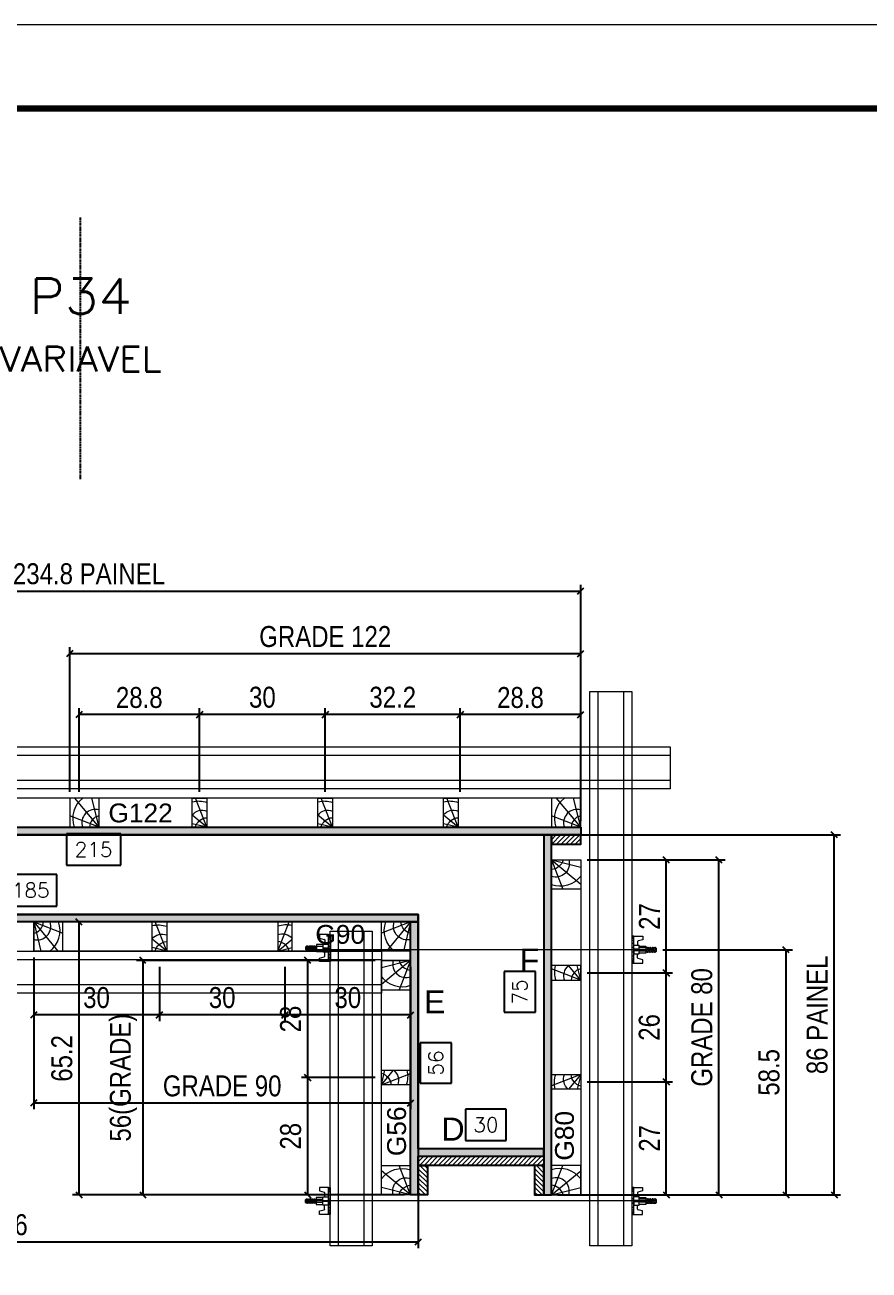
# Model space of a CAD drawing. Extents: x 28748 to 35002, y 14885 to 43501.
# Drawn here: x 31053 to 31456, y 26826 to 27421 of the extents above; entities that cross this region are included whole.
import ezdxf
from ezdxf.enums import TextEntityAlignment as Align

# ---------------------------------------------------------------- set-up
doc = ezdxf.new("R2010")
doc.units = 0
doc.linetypes.add('DASHED', pattern=[0.75, 0.5, -0.25])
doc.linetypes.add('HIDDEN', pattern=[0.375, 0.25, -0.125])
for name, color, linetype, lineweight in [('CONCRETO', 251, 'Continuous', 25), ('Folhas', 255, 'Continuous', 9), ('Hachura', 251, 'Continuous', 9), ('Madeira', 126, 'Continuous', 18), ('Perfil Metálico', 224, 'Continuous', 18), ('SARRAFO DE PRESSAO', 251, 'DASHED', 9), ('Texto Seção', 7, 'Continuous', 15)]:
    doc.layers.add(name, color=color, linetype=linetype, lineweight=lineweight)
for name, color, linetype in [('COTA', 241, 'Continuous'), ('MEIO_PONT', 93, 'Continuous'), ('Painéis', 200, 'Continuous'), ('SARRAFO', 251, 'Continuous'), ('Texto de Titulo', 7, 'Continuous'), ('Texto Qtd Sarr', 242, 'Continuous'), ('TEXTO_GERAL', 7, 'Continuous')]:
    doc.layers.add(name, color=color, linetype=linetype)
doc.styles.add('ARIAL', font='arial.ttf')
doc.styles.add('COTA TECNICA 2X', font='techl___.ttf', dxfattribs={"height": 10})
doc.styles.add('ROMANS', font='romans.shx')
doc.styles.add('SANSSERIF', font='sas_____.pfb')
doc.dimstyles.new('Cota Seção interna', dxfattribs={"dimtxt": 7, "dimasz": 6, "dimexe": 0.18, "dimexo": 2, "dimgap": -4, "dimtad": 3, "dimdec": 1, "dimlfac": 0.5, "dimzin": 12, "dimdsep": 46, "dimtxsty": 'ROMANS', "dimblk": 'ARCHTICK', "dimcen": 0.09, "dimse1": 1, "dimse2": 1, "dimsd1": 1, "dimsd2": 1, "dimclrd": 180, "dimclre": 5, "dimclrt": 1, "dimadec": 0, "dimazin": 3, "dimtfac": 1, "dimtdec": 1, "dimtofl": 0, "dimtmove": 0, "dimatfit": 3, "dimldrblk": 'ARCHTICK', "dimfxl": 1, "dimtolj": 1, "dimtzin": 0, "dimarcsym": 0})
doc.dimstyles.new('SECAO PILAR', dxfattribs={"dimtxt": 10, "dimasz": 3, "dimexe": 3, "dimexo": 3, "dimgap": 3, "dimtad": 1, "dimdec": 1, "dimlfac": 0.5, "dimzin": 12, "dimdsep": 46, "dimtxsty": 'COTA TECNICA 2X', "dimblk1": 'OBLIQUE', "dimblk2": 'OBLIQUE', "dimsah": 1, "dimcen": 0.9, "dimclrd": 256, "dimclre": 256, "dimclrt": 256, "dimadec": 1, "dimazin": 3, "dimtfac": 1, "dimtdec": 1, "dimtmove": 0, "dimatfit": 3, "dimfxl": 1, "dimtolj": 1, "dimtzin": 12, "dimarcsym": 0})

# ---------------------------------------------------------------- blocks, each defined once
blk = doc.blocks.new('9999999999')
at = {"layer": 'Folhas'}
blk.add_lwpolyline([(98138.98, 34190.21), (99623.98, 34190.21), (99623.98, 35240.21), (98138.98, 35240.21)], close=True, dxfattribs=at)
at = {"layer": 'Folhas', "color": 30, "const_width": 3}
blk.add_lwpolyline([(98213.98, 34230.21), (99583.98, 34230.21), (99583.98, 35200.21), (98213.98, 35200.21)], close=True, dxfattribs=at)
blk = doc.blocks.new('*D955')
at = {"layer": 'COTA', "color": 180, "lineweight": -2, "transparency": 16777216}
for p, q in [((31283.05, 26902.7), (31263.71, 26902.7)), ((31263.71, 26902.7), (31263.71, 26887.7)), ((31283.05, 26887.7), (31283.05, 26902.7)), ((31263.71, 26887.7), (31283.05, 26887.7))]:
    blk.add_line(p, q, dxfattribs=at)
at = {"layer": 'Defpoints', "color": 0, "transparency": 16777216}
for p in [(31241.05, 26883.7), (31301.05, 26883.7), (31301.05, 26883.7)]:
    blk.add_point(p, dxfattribs=at)
at = {"layer": 'COTA', "color": 1, "transparency": 16777216, "insert": (31273.38, 26895.2), "char_height": 7, "attachment_point": 5, "style": 'ROMANS'}
blk.add_mtext('\\A1;30', dxfattribs=at)
blk = doc.blocks.new('_ArchTick')
at = {"color": 0, "linetype": 'ByBlock', "const_width": 0.15}
blk.add_lwpolyline([(-0.5, -0.5), (0.5, 0.5)], dxfattribs=at)
blk = doc.blocks.new('*D1799')
at = {"layer": 'COTA', "color": 180, "lineweight": -2, "transparency": 16777216}
for p, q in [((31099.05, 27034.2), (31073.05, 27034.2)), ((31073.05, 27034.2), (31073.05, 27019.2)), ((31099.05, 27019.2), (31099.05, 27034.2)), ((31073.05, 27019.2), (31099.05, 27019.2))]:
    blk.add_line(p, q, dxfattribs=at)
at = {"layer": 'Defpoints', "color": 0, "transparency": 16777216}
for p in [(30871.05, 27033.7), (31301.05, 27033.7), (30871.05, 27015.2)]:
    blk.add_point(p, dxfattribs=at)
at = {"layer": 'COTA', "color": 1, "transparency": 16777216, "insert": (31086.05, 27026.7), "char_height": 7, "attachment_point": 5, "style": 'ROMANS'}
blk.add_mtext('\\A1;215', dxfattribs=at)
blk = doc.blocks.new('C')
at = {"layer": 'Hachura', "color": 0}
for p, q in [((0, 3.22), (0, -3.22)), ((0.45, 3.22), (0, 3.22)), ((0.46, 3.16), (0, 3.16)), ((0.46, 3.05), (0, 3.05)), ((0.45, -3.23), (0.45, 3.22)), ((0.45, 3.22), (2.58, 3.22)), ((2.58, 3.22), (2.58, 2.39)), ((0.46, 2.88), (0, 2.88)), ((0, 2.75), (0, -1.16)), ((0.46, 2.65), (0, 2.65)), ((0.46, 2.23), (0, 2.23)), ((0.46, 1.51), (0, 1.51)), ((0.39, 0.49), (0.17, 0.49)), ((1.74, 0.97), (0.45, 0.97)), ((1.45, 0.1), (0.45, 0.1)), ((1.35, 1.94), (1.35, 0.96)), ((2.58, 2.39), (1.47, 2.09)), ((1.74, -0.97), (1.74, 0.97)), ((1.74, 0.97), (1.74, 0.84)), ((1.74, 0.97), (1.74, 0.84)), ((1.74, 0.84), (3.35, 0.84)), ((3.35, 0.45), (1.74, 0.45)), ((3.32, 0.84), (3.32, -0.84)), ((3.35, 0.84), (3.35, -0.84)), ((3.68, 0.45), (3.35, 0.45)), ((3.84, -0.52), (3.35, 0.45)), ((3.35, 0.06), (3.67, -0.57)), ((3.68, 0.45), (4.16, -0.52)), ((3.72, 0.5), (4.25, -0.57)), ((4.37, -0.55), (3.83, 0.53)), ((4.15, 0.45), (3.93, 0.45)), ((4.42, -0.52), (3.93, 0.45)), ((4.15, 0.45), (4.26, 0.45)), ((4.26, 0.45), (4.74, -0.52)), ((4.3, 0.5), (4.83, -0.57)), ((4.95, -0.55), (4.41, 0.53)), ((4.51, 0.45), (4.84, 0.45)), ((5, -0.52), (4.51, 0.45)), ((4.84, 0.45), (5.32, -0.52)), ((4.88, 0.5), (5.41, -0.57)), ((5.53, -0.55), (4.99, 0.53)), ((5.58, -0.52), (5.09, 0.45)), ((5.42, 0.45), (5.09, 0.45)), ((5.58, -0.52), (5.09, 0.45)), ((5.42, 0.45), (5.74, -0.19)), ((5.46, 0.5), (5.74, -0.07)), ((5.74, 0.19), (5.57, 0.53)), ((5.74, 0.32), (5.68, 0.45)), ((5.68, 0.45), (5.74, 0.45)), ((5.74, 0.45), (5.9, 0.29)), ((5.74, 0.45), (5.74, -0.52)), ((5.9, -0.36), (5.9, 0.29)), ((0.45, 0), (0, 0)), ((0.46, -1.52), (0, -1.52)), ((0.46, -2.23), (0, -2.23)), ((0.46, -2.65), (0, -2.65)), ((0.46, -2.88), (0, -2.88)), ((0.08, -0.48), (0.29, -0.48)), ((0.29, -0.48), (0.4, -0.48)), ((0.45, 0), (0.45, -0.97)), ((0.45, -0.16), (1.45, -0.16)), ((0.45, -0.65), (0.45, -0.32)), ((0.45, -3.23), (0.45, -0.65)), ((0.45, -0.97), (1.74, -0.97)), ((1.35, -1.94), (1.35, -0.97)), ((2.58, -2.39), (1.47, -2.1)), ((3.35, -0.32), (1.74, -0.32)), ((3.35, -0.84), (1.74, -0.84)), ((2.58, -3.23), (2.58, -2.39)), ((3.35, -0.07), (3.58, -0.52)), ((3.35, -0.52), (3.58, -0.52)), ((3.84, -0.52), (4.16, -0.52)), ((4.42, -0.52), (4.74, -0.52)), ((4.63, -0.52), (4.74, -0.52)), ((5, -0.52), (5.32, -0.52)), ((5.58, -0.52), (5.74, -0.52)), ((5.74, -0.52), (5.9, -0.36)), ((5.74, -0.52), (5.74, -0.52)), ((0.46, -3.05), (0, -3.05)), ((0.46, -3.16), (0, -3.16)), ((0, -3.22), (2.57, -3.22))]:
    blk.add_line(p, q, dxfattribs=at)
for centre, radius, start, end in [((1.52, 1.94), 0.161, 104.7436, 180), ((1.44, -0.03), 0.129, 272.695, 87.305), ((3.81, 0.39), 0.143, 25.5688, 154.4312), ((4.39, 0.39), 0.143, 25.5688, 154.4312), ((4.97, 0.39), 0.143, 25.5688, 154.4312), ((5.55, 0.39), 0.143, 25.5688, 154.4312), ((0.17, -0.37), 0.174, 221.744, 317.8592), ((1.52, -1.94), 0.161, 180, 255.2564), ((3.71, -0.4), 0.174, 222.1408, 318.256), ((4.29, -0.4), 0.174, 222.1408, 318.256), ((4.87, -0.4), 0.174, 222.1408, 318.256), ((5.45, -0.4), 0.174, 222.1408, 318.256), ((5.61, -0.4), 0.174, 317.8592, 318.256)]:
    blk.add_arc(centre, radius, start, end, dxfattribs=at)
blk = doc.blocks.new('titulo1')
at = {"layer": 'Defpoints', "color": 252, "linetype": 'HIDDEN', "ltscale": 2}
blk.add_line((0, 0), (0, 125), dxfattribs=at)
at = {"layer": 'Defpoints', "style": 'ROMANS', "oblique": 15}
blk.add_attdef('FOLHA', text='', height=10, dxfattribs=at).set_placement((0, 15.58), align=Align.MIDDLE_CENTER)
at = {"layer": 'Texto Qtd Sarr', "color": 3, "style": 'ROMANS', "oblique": 15}
for tag, height, p in [('TITULO', 17, (0, 71.45)), ('SEÇÃO', 12, (0, 41.55))]:
    blk.add_attdef(tag, text='', height=height, dxfattribs=at).set_placement(p, align=Align.MIDDLE_CENTER)
blk = doc.blocks.new('_Oblique')
at = {"color": 0, "linetype": 'ByBlock', "lineweight": -2}
blk.add_line((-0.5, -0.5), (0.5, 0.5), dxfattribs=at)
blk = doc.blocks.new('*D956')
at = {"layer": 'COTA', "lineweight": -2, "transparency": 16777216}
for p, q in [((31307.6, 27033.7), (31442.68, 27033.7)), ((31439.68, 26861.7), (31439.68, 27033.7)), ((31307.65, 26861.7), (31442.68, 26861.7))]:
    blk.add_line(p, q, dxfattribs=at)
at = {"layer": 'Defpoints', "color": 0, "transparency": 16777216}
for p in [(31304.6, 27033.7), (31439.68, 27033.7), (31304.65, 26861.7)]:
    blk.add_point(p, dxfattribs=at)
at = {"layer": 'COTA', "lineweight": -2, "transparency": 16777216, "xscale": 3, "yscale": 3, "zscale": 3}
for p, rotation in [((31439.68, 27033.7), 90), ((31439.68, 26861.7), 270)]:
    blk.add_blockref('_Oblique', p, dxfattribs=dict(at, rotation=rotation))
at = {"layer": 'COTA', "transparency": 16777216, "insert": (31431.56, 26947.7), "char_height": 10, "attachment_point": 5, "rotation": 90, "style": 'COTA TECNICA 2X'}
blk.add_mtext('\\A1;86 PAINEL', dxfattribs=at)
blk = doc.blocks.new('*D1800')
at = {"layer": 'COTA', "linetype": 'ByBlock', "lineweight": -2, "transparency": 16777216}
for p, q in [((30849.05, 27036.7), (30849.05, 27153.15)), ((30849.05, 27150.15), (31318.65, 27150.15)), ((31318.65, 27040.3), (31318.65, 27153.15))]:
    blk.add_line(p, q, dxfattribs=at)
at = {"layer": 'Defpoints', "color": 0, "linetype": 'ByBlock', "transparency": 16777216}
for p in [(31318.65, 27150.15), (31318.65, 27037.3), (30849.05, 27033.7)]:
    blk.add_point(p, dxfattribs=at)
at = {"layer": 'COTA', "linetype": 'ByBlock', "lineweight": -2, "transparency": 16777216, "xscale": 3, "yscale": 3, "zscale": 3, "rotation": 180}
blk.add_blockref('_Oblique', (30849.05, 27150.15), dxfattribs=at)
at = {"layer": 'COTA', "linetype": 'ByBlock', "lineweight": -2, "transparency": 16777216, "xscale": 3, "yscale": 3, "zscale": 3}
blk.add_blockref('_Oblique', (31318.65, 27150.15), dxfattribs=at)
at = {"layer": 'COTA', "linetype": 'ByBlock', "transparency": 16777216, "insert": (31083.85, 27158.39), "char_height": 10, "attachment_point": 5, "style": 'COTA TECNICA 2X'}
blk.add_mtext('\\A1;234.8 PAINEL', dxfattribs=at)
blk = doc.blocks.new('PONTALETE')
at = {"layer": 'Madeira'}
for q in [(2.71, 7), (7, 5.76), (7, 1.74)]:
    blk.add_line((0, 0), q, dxfattribs=at)
blk.add_lwpolyline([(0, 0), (7, 0), (7, 7), (0, 7)], close=True, dxfattribs=at)
for centre, radius, start, end in [((2.04, 0.06), 6.23, 37.2818, 109.0913), ((1.09, 0.9), 3.19, 343.603, 109.9847), ((-0.21, -0.78), 3.09, 14.6322, 86.0383)]:
    blk.add_arc(centre, radius, start, end, dxfattribs=at)
blk = doc.blocks.new('MEIO PONTALETE')
at = {"layer": 'Madeira'}
for q in [(2.71, 7), (3.5, 2.88), (3.5, 0.87)]:
    blk.add_line((0, 0), q, dxfattribs=at)
blk.add_lwpolyline([(0, 0), (3.5, 0), (3.5, 7), (0, 7)], close=True, dxfattribs=at)
for centre, radius, start, end in [((2.04, 0.06), 6.23, 76.4499, 109.0913), ((1.09, 0.9), 3.19, 40.9063, 109.9847), ((-0.21, -0.78), 3.09, 14.6322, 86.0383)]:
    blk.add_arc(centre, radius, start, end, dxfattribs=at)
blk = doc.blocks.new('*D1801')
at = {"layer": 'COTA', "lineweight": -2, "transparency": 16777216}
for p, q in [((31261.11, 27054.22), (31261.11, 27094.18)), ((31318.65, 27054.3), (31318.65, 27094.18)), ((31318.65, 27091.18), (31261.11, 27091.18))]:
    blk.add_line(p, q, dxfattribs=at)
at = {"layer": 'Defpoints', "color": 0, "transparency": 16777216}
for p in [(31261.11, 27091.18), (31261.11, 27051.22), (31318.65, 27051.3)]:
    blk.add_point(p, dxfattribs=at)
at = {"layer": 'COTA', "lineweight": -2, "transparency": 16777216, "xscale": 3, "yscale": 3, "zscale": 3, "rotation": 180}
blk.add_blockref('_Oblique', (31261.11, 27091.18), dxfattribs=at)
at = {"layer": 'COTA', "lineweight": -2, "transparency": 16777216, "xscale": 3, "yscale": 3, "zscale": 3}
blk.add_blockref('_Oblique', (31318.65, 27091.18), dxfattribs=at)
at = {"layer": 'COTA', "transparency": 16777216, "insert": (31289.88, 27099.27), "char_height": 10, "attachment_point": 5, "style": 'COTA TECNICA 2X'}
blk.add_mtext('\\A1;28.8', dxfattribs=at)
blk = doc.blocks.new('*D1802')
at = {"layer": 'COTA', "lineweight": -2, "transparency": 16777216}
for p, q in [((31196.65, 27054.3), (31196.65, 27094.18)), ((31261.11, 27054.22), (31261.11, 27094.18)), ((31261.11, 27091.18), (31196.65, 27091.18))]:
    blk.add_line(p, q, dxfattribs=at)
at = {"layer": 'Defpoints', "color": 0, "transparency": 16777216}
for p in [(31196.65, 27091.18), (31196.65, 27051.3), (31261.11, 27051.22)]:
    blk.add_point(p, dxfattribs=at)
at = {"layer": 'COTA', "lineweight": -2, "transparency": 16777216, "xscale": 3, "yscale": 3, "zscale": 3, "rotation": 180}
blk.add_blockref('_Oblique', (31196.65, 27091.18), dxfattribs=at)
at = {"layer": 'COTA', "lineweight": -2, "transparency": 16777216, "xscale": 3, "yscale": 3, "zscale": 3}
blk.add_blockref('_Oblique', (31261.11, 27091.18), dxfattribs=at)
at = {"layer": 'COTA', "transparency": 16777216, "insert": (31228.88, 27099.4), "char_height": 10, "attachment_point": 5, "style": 'COTA TECNICA 2X'}
blk.add_mtext('\\A1;32.2', dxfattribs=at)
blk = doc.blocks.new('*D1803')
at = {"layer": 'COTA', "lineweight": -2, "transparency": 16777216}
for p, q in [((31136.65, 27054.3), (31136.65, 27094.18)), ((31196.65, 27054.3), (31196.65, 27094.18)), ((31196.65, 27091.18), (31136.65, 27091.18))]:
    blk.add_line(p, q, dxfattribs=at)
at = {"layer": 'Defpoints', "color": 0, "transparency": 16777216}
for p in [(31136.65, 27091.18), (31136.65, 27051.3), (31196.65, 27051.3)]:
    blk.add_point(p, dxfattribs=at)
at = {"layer": 'COTA', "lineweight": -2, "transparency": 16777216, "xscale": 3, "yscale": 3, "zscale": 3, "rotation": 180}
blk.add_blockref('_Oblique', (31136.65, 27091.18), dxfattribs=at)
at = {"layer": 'COTA', "lineweight": -2, "transparency": 16777216, "xscale": 3, "yscale": 3, "zscale": 3}
blk.add_blockref('_Oblique', (31196.65, 27091.18), dxfattribs=at)
at = {"layer": 'COTA', "transparency": 16777216, "insert": (31166.65, 27099.4), "char_height": 10, "attachment_point": 5, "style": 'COTA TECNICA 2X'}
blk.add_mtext('\\A1;30', dxfattribs=at)
blk = doc.blocks.new('*D1886')
at = {"layer": 'COTA', "lineweight": -2, "transparency": 16777216}
for p, q in [((31079.11, 27054.22), (31079.11, 27094.18)), ((31136.65, 27054.3), (31136.65, 27094.18)), ((31136.65, 27091.18), (31079.11, 27091.18))]:
    blk.add_line(p, q, dxfattribs=at)
at = {"layer": 'Defpoints', "color": 0, "transparency": 16777216}
for p in [(31079.11, 27091.18), (31079.11, 27051.22), (31136.65, 27051.3)]:
    blk.add_point(p, dxfattribs=at)
at = {"layer": 'COTA', "lineweight": -2, "transparency": 16777216, "xscale": 3, "yscale": 3, "zscale": 3, "rotation": 180}
blk.add_blockref('_Oblique', (31079.11, 27091.18), dxfattribs=at)
at = {"layer": 'COTA', "lineweight": -2, "transparency": 16777216, "xscale": 3, "yscale": 3, "zscale": 3}
blk.add_blockref('_Oblique', (31136.65, 27091.18), dxfattribs=at)
at = {"layer": 'COTA', "transparency": 16777216, "insert": (31107.88, 27099.27), "char_height": 10, "attachment_point": 5, "style": 'COTA TECNICA 2X'}
blk.add_mtext('\\A1;28.8', dxfattribs=at)
blk = doc.blocks.new('*D1887')
at = {"layer": 'COTA', "lineweight": -2, "transparency": 16777216}
for p, q in [((31074.65, 27054.3), (31074.65, 27123.3)), ((31074.65, 27120.3), (31318.65, 27120.3)), ((31318.65, 27054.3), (31318.65, 27123.3))]:
    blk.add_line(p, q, dxfattribs=at)
at = {"layer": 'Defpoints', "color": 0, "transparency": 16777216}
for p in [(31318.65, 27120.3), (31074.65, 27051.3), (31318.65, 27051.3)]:
    blk.add_point(p, dxfattribs=at)
at = {"layer": 'COTA', "lineweight": -2, "transparency": 16777216, "xscale": 3, "yscale": 3, "zscale": 3, "rotation": 180}
blk.add_blockref('_Oblique', (31074.65, 27120.3), dxfattribs=at)
at = {"layer": 'COTA', "lineweight": -2, "transparency": 16777216, "xscale": 3, "yscale": 3, "zscale": 3}
blk.add_blockref('_Oblique', (31318.65, 27120.3), dxfattribs=at)
at = {"layer": 'COTA', "transparency": 16777216, "insert": (31196.65, 27128.4), "char_height": 10, "attachment_point": 5, "style": 'COTA TECNICA 2X'}
blk.add_mtext('\\A1;GRADE 122', dxfattribs=at)
blk = doc.blocks.new('*D1891')
at = {"layer": 'COTA', "color": 180, "lineweight": -2, "transparency": 16777216}
for p, q in [((31068.55, 27014.7), (31043.55, 27014.7)), ((31043.55, 27014.7), (31043.55, 26999.7)), ((31068.55, 26999.7), (31068.55, 27014.7)), ((31043.55, 26999.7), (31068.55, 26999.7))]:
    blk.add_line(p, q, dxfattribs=at)
at = {"layer": 'Defpoints', "color": 0, "transparency": 16777216}
for p in [(30871.05, 26995.7), (31241.05, 26995.7), (31241.05, 26995.7)]:
    blk.add_point(p, dxfattribs=at)
at = {"layer": 'COTA', "color": 1, "transparency": 16777216, "insert": (31056.05, 27007.2), "char_height": 7, "attachment_point": 5, "style": 'ROMANS'}
blk.add_mtext('\\A1;185', dxfattribs=at)
blk = doc.blocks.new('*D1077')
at = {"layer": 'COTA', "lineweight": -2, "transparency": 16777216}
for p, q in [((31321.65, 27021.7), (31387.64, 27021.7)), ((31384.64, 26861.7), (31384.64, 27021.7)), ((31321.65, 26861.7), (31387.64, 26861.7))]:
    blk.add_line(p, q, dxfattribs=at)
at = {"layer": 'Defpoints', "color": 0, "transparency": 16777216}
for p in [(31318.65, 27021.7), (31384.64, 27021.7), (31318.65, 26861.7)]:
    blk.add_point(p, dxfattribs=at)
at = {"layer": 'COTA', "lineweight": -2, "transparency": 16777216, "xscale": 3, "yscale": 3, "zscale": 3}
for p, rotation in [((31384.64, 27021.7), 90), ((31384.64, 26861.7), 270)]:
    blk.add_blockref('_Oblique', p, dxfattribs=dict(at, rotation=rotation))
at = {"layer": 'COTA', "transparency": 16777216, "insert": (31376.51, 26941.7), "char_height": 10, "attachment_point": 5, "rotation": 90, "style": 'COTA TECNICA 2X'}
blk.add_mtext('\\A1;GRADE 80', dxfattribs=at)
blk = doc.blocks.new('*D1078')
at = {"layer": 'COTA', "lineweight": -2, "transparency": 16777216}
for p, q in [((31321.65, 27021.7), (31362.52, 27021.7)), ((31359.52, 26967.7), (31359.52, 27021.7)), ((31321.65, 26967.7), (31362.52, 26967.7))]:
    blk.add_line(p, q, dxfattribs=at)
at = {"layer": 'Defpoints', "color": 0, "transparency": 16777216}
for p in [(31318.65, 27021.7), (31359.52, 27021.7), (31318.65, 26967.7)]:
    blk.add_point(p, dxfattribs=at)
at = {"layer": 'COTA', "lineweight": -2, "transparency": 16777216, "xscale": 3, "yscale": 3, "zscale": 3}
for p, rotation in [((31359.52, 27021.7), 90), ((31359.52, 26967.7), 270)]:
    blk.add_blockref('_Oblique', p, dxfattribs=dict(at, rotation=rotation))
at = {"layer": 'COTA', "transparency": 16777216, "insert": (31351.44, 26994.7), "char_height": 10, "attachment_point": 5, "rotation": 90, "style": 'COTA TECNICA 2X'}
blk.add_mtext('\\A1;27', dxfattribs=at)
blk = doc.blocks.new('*D1079')
at = {"layer": 'COTA', "lineweight": -2, "transparency": 16777216}
for p, q in [((31321.65, 26915.7), (31362.52, 26915.7)), ((31359.52, 26861.7), (31359.52, 26915.7)), ((31321.65, 26861.7), (31362.52, 26861.7))]:
    blk.add_line(p, q, dxfattribs=at)
at = {"layer": 'Defpoints', "color": 0, "transparency": 16777216}
for p in [(31318.65, 26915.7), (31359.52, 26915.7), (31318.65, 26861.7)]:
    blk.add_point(p, dxfattribs=at)
at = {"layer": 'COTA', "lineweight": -2, "transparency": 16777216, "xscale": 3, "yscale": 3, "zscale": 3}
for p, rotation in [((31359.52, 26915.7), 90), ((31359.52, 26861.7), 270)]:
    blk.add_blockref('_Oblique', p, dxfattribs=dict(at, rotation=rotation))
at = {"layer": 'COTA', "transparency": 16777216, "insert": (31351.44, 26888.7), "char_height": 10, "attachment_point": 5, "rotation": 90, "style": 'COTA TECNICA 2X'}
blk.add_mtext('\\A1;27', dxfattribs=at)
blk = doc.blocks.new('*D1080')
at = {"layer": 'COTA', "lineweight": -2, "transparency": 16777216}
for p, q in [((31321.65, 26967.7), (31362.52, 26967.7)), ((31359.52, 26915.7), (31359.52, 26967.7)), ((31321.65, 26915.7), (31362.52, 26915.7))]:
    blk.add_line(p, q, dxfattribs=at)
at = {"layer": 'Defpoints', "color": 0, "transparency": 16777216}
for p in [(31318.65, 26967.7), (31359.52, 26967.7), (31318.65, 26915.7)]:
    blk.add_point(p, dxfattribs=at)
at = {"layer": 'COTA', "lineweight": -2, "transparency": 16777216, "xscale": 3, "yscale": 3, "zscale": 3}
for p, rotation in [((31359.52, 26967.7), 90), ((31359.52, 26915.7), 270)]:
    blk.add_blockref('_Oblique', p, dxfattribs=dict(at, rotation=rotation))
at = {"layer": 'COTA', "transparency": 16777216, "insert": (31351.41, 26941.7), "char_height": 10, "attachment_point": 5, "rotation": 90, "style": 'COTA TECNICA 2X'}
blk.add_mtext('\\A1;26', dxfattribs=at)
blk = doc.blocks.new('*D1081')
at = {"layer": 'COTA', "lineweight": -2, "transparency": 16777216}
for p, q in [((31220.45, 26973.7), (31106.56, 26973.7)), ((31109.56, 26973.7), (31109.56, 26861.7)), ((31220.45, 26861.7), (31106.56, 26861.7))]:
    blk.add_line(p, q, dxfattribs=at)
at = {"layer": 'Defpoints', "color": 0, "transparency": 16777216}
for p in [(31223.45, 26973.7), (31109.56, 26861.7), (31223.45, 26861.7)]:
    blk.add_point(p, dxfattribs=at)
at = {"layer": 'COTA', "lineweight": -2, "transparency": 16777216, "xscale": 3, "yscale": 3, "zscale": 3}
for p, rotation in [((31109.56, 26973.7), 90), ((31109.56, 26861.7), 270)]:
    blk.add_blockref('_Oblique', p, dxfattribs=dict(at, rotation=rotation))
at = {"layer": 'COTA', "transparency": 16777216, "insert": (31100.34, 26917.7), "char_height": 10, "attachment_point": 5, "rotation": 90, "style": 'COTA TECNICA 2X'}
blk.add_mtext('\\A1;56(GRADE)', dxfattribs=at)
blk = doc.blocks.new('*D1082')
at = {"layer": 'COTA', "lineweight": -2, "transparency": 16777216}
for p, q in [((31220.45, 26917.7), (31185.27, 26917.7)), ((31188.27, 26917.7), (31188.27, 26861.7)), ((31220.45, 26861.7), (31185.27, 26861.7))]:
    blk.add_line(p, q, dxfattribs=at)
at = {"layer": 'Defpoints', "color": 0, "transparency": 16777216}
for p in [(31223.45, 26917.7), (31188.27, 26861.7), (31223.45, 26861.7)]:
    blk.add_point(p, dxfattribs=at)
at = {"layer": 'COTA', "lineweight": -2, "transparency": 16777216, "xscale": 3, "yscale": 3, "zscale": 3}
for p, rotation in [((31188.27, 26917.7), 90), ((31188.27, 26861.7), 270)]:
    blk.add_blockref('_Oblique', p, dxfattribs=dict(at, rotation=rotation))
at = {"layer": 'COTA', "transparency": 16777216, "insert": (31180.17, 26889.7), "char_height": 10, "attachment_point": 5, "rotation": 90, "style": 'COTA TECNICA 2X'}
blk.add_mtext('\\A1;28', dxfattribs=at)
blk = doc.blocks.new('*D1083')
at = {"layer": 'COTA', "lineweight": -2, "transparency": 16777216}
for p, q in [((31220.45, 26973.7), (31185.27, 26973.7)), ((31188.27, 26973.7), (31188.27, 26917.7)), ((31220.45, 26917.7), (31185.27, 26917.7))]:
    blk.add_line(p, q, dxfattribs=at)
at = {"layer": 'Defpoints', "color": 0, "transparency": 16777216}
for p in [(31223.45, 26973.7), (31188.27, 26917.7), (31223.45, 26917.7)]:
    blk.add_point(p, dxfattribs=at)
at = {"layer": 'COTA', "lineweight": -2, "transparency": 16777216, "xscale": 3, "yscale": 3, "zscale": 3}
for p, rotation in [((31188.27, 26973.7), 90), ((31188.27, 26917.7), 270)]:
    blk.add_blockref('_Oblique', p, dxfattribs=dict(at, rotation=rotation))
at = {"layer": 'COTA', "transparency": 16777216, "insert": (31180.17, 26945.7), "char_height": 10, "attachment_point": 5, "rotation": 90, "style": 'COTA TECNICA 2X'}
blk.add_mtext('\\A1;28', dxfattribs=at)
blk = doc.blocks.new('*D1895')
at = {"layer": 'COTA', "lineweight": -2, "transparency": 16777216}
for p, q in [((31357.89, 26978.76), (31419.72, 26978.76)), ((31416.72, 26861.7), (31416.72, 26978.76)), ((31321.65, 26861.7), (31419.72, 26861.7))]:
    blk.add_line(p, q, dxfattribs=at)
at = {"layer": 'Defpoints', "color": 0, "transparency": 16777216}
for p in [(31354.89, 26978.76), (31416.72, 26978.76), (31318.65, 26861.7)]:
    blk.add_point(p, dxfattribs=at)
at = {"layer": 'COTA', "lineweight": -2, "transparency": 16777216, "xscale": 3, "yscale": 3, "zscale": 3}
for p, rotation in [((31416.72, 26978.76), 90), ((31416.72, 26861.7), 270)]:
    blk.add_blockref('_Oblique', p, dxfattribs=dict(at, rotation=rotation))
at = {"layer": 'COTA', "transparency": 16777216, "insert": (31408.59, 26920.23), "char_height": 10, "attachment_point": 5, "rotation": 90, "style": 'COTA TECNICA 2X'}
blk.add_mtext('\\A1;58.5', dxfattribs=at)
blk = doc.blocks.new('*D1084')
at = {"layer": 'COTA', "lineweight": -2, "transparency": 16777216}
for p, q in [((31177.45, 26970.7), (31177.45, 26944.67)), ((31237.45, 26970.7), (31237.45, 26944.67)), ((31237.45, 26947.67), (31177.45, 26947.67))]:
    blk.add_line(p, q, dxfattribs=at)
at = {"layer": 'Defpoints', "color": 0, "transparency": 16777216}
for p in [(31177.45, 26973.7), (31237.45, 26973.7), (31177.45, 26947.67)]:
    blk.add_point(p, dxfattribs=at)
at = {"layer": 'COTA', "lineweight": -2, "transparency": 16777216, "xscale": 3, "yscale": 3, "zscale": 3, "rotation": 180}
blk.add_blockref('_Oblique', (31177.45, 26947.67), dxfattribs=at)
at = {"layer": 'COTA', "lineweight": -2, "transparency": 16777216, "xscale": 3, "yscale": 3, "zscale": 3}
blk.add_blockref('_Oblique', (31237.45, 26947.67), dxfattribs=at)
at = {"layer": 'COTA', "transparency": 16777216, "insert": (31207.45, 26955.89), "char_height": 10, "attachment_point": 5, "style": 'COTA TECNICA 2X'}
blk.add_mtext('\\A1;30', dxfattribs=at)
blk = doc.blocks.new('*D1085')
at = {"layer": 'COTA', "lineweight": -2, "transparency": 16777216}
for p, q in [((31117.45, 26970.7), (31117.45, 26944.67)), ((31177.45, 26970.7), (31177.45, 26944.67)), ((31177.45, 26947.67), (31117.45, 26947.67))]:
    blk.add_line(p, q, dxfattribs=at)
at = {"layer": 'Defpoints', "color": 0, "transparency": 16777216}
for p in [(31117.45, 26973.7), (31177.45, 26973.7), (31117.45, 26947.67)]:
    blk.add_point(p, dxfattribs=at)
at = {"layer": 'COTA', "lineweight": -2, "transparency": 16777216, "xscale": 3, "yscale": 3, "zscale": 3, "rotation": 180}
blk.add_blockref('_Oblique', (31117.45, 26947.67), dxfattribs=at)
at = {"layer": 'COTA', "lineweight": -2, "transparency": 16777216, "xscale": 3, "yscale": 3, "zscale": 3}
blk.add_blockref('_Oblique', (31177.45, 26947.67), dxfattribs=at)
at = {"layer": 'COTA', "transparency": 16777216, "insert": (31147.45, 26955.89), "char_height": 10, "attachment_point": 5, "style": 'COTA TECNICA 2X'}
blk.add_mtext('\\A1;30', dxfattribs=at)
blk = doc.blocks.new('*D1086')
at = {"layer": 'COTA', "lineweight": -2, "transparency": 16777216}
for p, q in [((31057.45, 26970.7), (31057.45, 26944.67)), ((31117.45, 26970.7), (31117.45, 26944.67)), ((31117.45, 26947.67), (31057.45, 26947.67))]:
    blk.add_line(p, q, dxfattribs=at)
at = {"layer": 'Defpoints', "color": 0, "transparency": 16777216}
for p in [(31057.45, 26973.7), (31117.45, 26973.7), (31057.45, 26947.67)]:
    blk.add_point(p, dxfattribs=at)
at = {"layer": 'COTA', "lineweight": -2, "transparency": 16777216, "xscale": 3, "yscale": 3, "zscale": 3, "rotation": 180}
blk.add_blockref('_Oblique', (31057.45, 26947.67), dxfattribs=at)
at = {"layer": 'COTA', "lineweight": -2, "transparency": 16777216, "xscale": 3, "yscale": 3, "zscale": 3}
blk.add_blockref('_Oblique', (31117.45, 26947.67), dxfattribs=at)
at = {"layer": 'COTA', "transparency": 16777216, "insert": (31087.45, 26955.89), "char_height": 10, "attachment_point": 5, "style": 'COTA TECNICA 2X'}
blk.add_mtext('\\A1;30', dxfattribs=at)
blk = doc.blocks.new('*D1087')
at = {"layer": 'COTA', "lineweight": -2, "transparency": 16777216}
for p, q in [((31057.45, 26975.1), (31057.45, 26902.56)), ((31237.45, 26970.7), (31237.45, 26902.56)), ((31237.45, 26905.56), (31057.45, 26905.56))]:
    blk.add_line(p, q, dxfattribs=at)
at = {"layer": 'Defpoints', "color": 0, "transparency": 16777216}
for p in [(31057.45, 26978.1), (31237.45, 26973.7), (31057.45, 26905.56)]:
    blk.add_point(p, dxfattribs=at)
at = {"layer": 'COTA', "lineweight": -2, "transparency": 16777216, "xscale": 3, "yscale": 3, "zscale": 3, "rotation": 180}
blk.add_blockref('_Oblique', (31057.45, 26905.56), dxfattribs=at)
at = {"layer": 'COTA', "lineweight": -2, "transparency": 16777216, "xscale": 3, "yscale": 3, "zscale": 3}
blk.add_blockref('_Oblique', (31237.45, 26905.56), dxfattribs=at)
at = {"layer": 'COTA', "transparency": 16777216, "insert": (31147.45, 26913.69), "char_height": 10, "attachment_point": 5, "style": 'COTA TECNICA 2X'}
blk.add_mtext('\\A1;GRADE 90', dxfattribs=at)
blk = doc.blocks.new('*D1088')
at = {"layer": 'COTA', "color": 180, "lineweight": -2, "transparency": 16777216}
for p, q in [((31256.94, 26934.36), (31241.94, 26934.36)), ((31241.94, 26934.36), (31241.94, 26915.03)), ((31256.94, 26915.03), (31256.94, 26934.36)), ((31241.94, 26915.03), (31256.94, 26915.03))]:
    blk.add_line(p, q, dxfattribs=at)
at = {"layer": 'Defpoints', "color": 0, "transparency": 16777216}
for p in [(31241.05, 26995.7), (31241.05, 26883.7), (31260.94, 26883.7)]:
    blk.add_point(p, dxfattribs=at)
at = {"layer": 'COTA', "color": 1, "transparency": 16777216, "insert": (31249.44, 26924.7), "char_height": 7, "attachment_point": 5, "rotation": 90, "style": 'ROMANS'}
blk.add_mtext('\\A1;56', dxfattribs=at)
blk = doc.blocks.new('*D1089')
at = {"layer": 'COTA', "color": 180, "lineweight": -2, "transparency": 16777216}
for p, q in [((31297.05, 26968.36), (31282.05, 26968.36)), ((31282.05, 26968.36), (31282.05, 26949.03)), ((31297.05, 26949.03), (31297.05, 26968.36)), ((31282.05, 26949.03), (31297.05, 26949.03))]:
    blk.add_line(p, q, dxfattribs=at)
at = {"layer": 'Defpoints', "color": 0, "transparency": 16777216}
for p in [(31301.05, 27033.7), (31301.05, 26883.7), (31301.05, 26883.7)]:
    blk.add_point(p, dxfattribs=at)
at = {"layer": 'COTA', "color": 1, "transparency": 16777216, "insert": (31289.55, 26958.7), "char_height": 7, "attachment_point": 5, "rotation": 90, "style": 'ROMANS'}
blk.add_mtext('\\A1;75', dxfattribs=at)
blk = doc.blocks.new('*D1896')
at = {"layer": 'COTA', "linetype": 'ByBlock', "lineweight": -2, "transparency": 16777216}
for p, q in [((30849.05, 26989.1), (30849.05, 26836.24)), ((31241.05, 26989.1), (31241.05, 26836.24)), ((30849.05, 26839.24), (31241.05, 26839.24))]:
    blk.add_line(p, q, dxfattribs=at)
at = {"layer": 'Defpoints', "color": 0, "linetype": 'ByBlock', "transparency": 16777216}
for p in [(30849.05, 26992.1), (31241.05, 26992.1), (31241.05, 26839.24)]:
    blk.add_point(p, dxfattribs=at)
at = {"layer": 'COTA', "linetype": 'ByBlock', "lineweight": -2, "transparency": 16777216, "xscale": 3, "yscale": 3, "zscale": 3, "rotation": 180}
blk.add_blockref('_Oblique', (30849.05, 26839.24), dxfattribs=at)
at = {"layer": 'COTA', "linetype": 'ByBlock', "lineweight": -2, "transparency": 16777216, "xscale": 3, "yscale": 3, "zscale": 3}
blk.add_blockref('_Oblique', (31241.05, 26839.24), dxfattribs=at)
at = {"layer": 'COTA', "linetype": 'ByBlock', "transparency": 16777216, "insert": (31045.05, 26847.37), "char_height": 10, "attachment_point": 5, "style": 'COTA TECNICA 2X'}
blk.add_mtext('\\A1;196', dxfattribs=at)
blk = doc.blocks.new('*D1897')
at = {"layer": 'COTA', "lineweight": -2, "transparency": 16777216}
for p, q in [((31234.45, 26992.1), (31076.04, 26992.1)), ((31079.04, 26992.1), (31079.04, 26861.7)), ((31234.45, 26861.7), (31076.04, 26861.7))]:
    blk.add_line(p, q, dxfattribs=at)
at = {"layer": 'Defpoints', "color": 0, "transparency": 16777216}
for p in [(31237.45, 26992.1), (31079.04, 26861.7), (31237.45, 26861.7)]:
    blk.add_point(p, dxfattribs=at)
at = {"layer": 'COTA', "lineweight": -2, "transparency": 16777216, "xscale": 3, "yscale": 3, "zscale": 3}
for p, rotation in [((31079.04, 26992.1), 90), ((31079.04, 26861.7), 270)]:
    blk.add_blockref('_Oblique', p, dxfattribs=dict(at, rotation=rotation))
at = {"layer": 'COTA', "transparency": 16777216, "insert": (31070.93, 26926.9), "char_height": 10, "attachment_point": 5, "rotation": 90, "style": 'COTA TECNICA 2X'}
blk.add_mtext('\\A1;65.2', dxfattribs=at)

msp = doc.modelspace()

# ---------------------------------------------------------------- hatches: boundary and pattern name
at = {"layer": 'Hachura'}
h = msp.add_hatch(color=256, dxfattribs=at)
h.dxf.hatch_style = 1
h.paths.add_polyline_path([(31318.65, 27037.3), (31318.65, 27033.7), (30849.05, 27033.7), (30849.05, 27037.3)])
h = msp.add_hatch(color=256, dxfattribs=at)
h.dxf.hatch_style = 1
h.paths.add_polyline_path([(31301.05, 27033.7), (31301.05, 26861.7), (31304.65, 26861.7), (31304.65, 27033.7)])
h = msp.add_hatch(dxfattribs=at)
h.set_pattern_fill('ANSI31', color=256, scale=0.5, angle=180, style=0)
h.set_pattern_definition([(225, (22191.7064, 4241.4881), (1.12253202, -1.12253202), [])])
h.paths.add_polyline_path([(31318.65, 27033.7), (31318.65, 27029.3), (31304.65, 27029.3), (31304.65, 27033.7)])
h = msp.add_hatch(color=256, dxfattribs=at)
h.dxf.hatch_style = 1
h.paths.add_polyline_path([(30849.05, 26995.7), (31241.05, 26995.7), (31241.05, 26992.1), (30849.05, 26992.1)])
h = msp.add_hatch(color=256, dxfattribs=at)
h.dxf.hatch_style = 1
h.paths.add_polyline_path([(31241.05, 26992.1), (31241.05, 26861.7), (31237.45, 26861.7), (31237.45, 26992.1)])
h = msp.add_hatch(color=256, dxfattribs=at)
h.dxf.hatch_style = 1
h.paths.add_polyline_path([(31301.05, 26880.1), (31301.05, 26883.7), (31241.05, 26883.7), (31241.05, 26880.1)])
h = msp.add_hatch(dxfattribs=at)
h.set_pattern_fill('ANSI31', color=256, scale=0.5, angle=360, style=0)
h.set_pattern_definition([(45, (41055.4101, 49771.5044), (-1.12253202, 1.12253202), [])])
h.paths.add_polyline_path([(31241.05, 26880.1), (31241.05, 26875.7), (31301.05, 26875.7), (31301.05, 26880.1)])
h = msp.add_hatch(dxfattribs=at)
h.set_pattern_fill('ANSI31', color=256, scale=0.5, angle=270, style=0)
h.set_pattern_definition([(315, (54813.2664, 17737.7444), (1.12253202, 1.12253202), [])])
h.paths.add_polyline_path([(31245.45, 26875.7), (31241.05, 26875.7), (31241.05, 26861.7), (31245.45, 26861.7)])
h = msp.add_hatch(dxfattribs=at)
h.set_pattern_fill('ANSI31', color=256, scale=0.5, angle=270, style=0)
h.set_pattern_definition([(315, (54835.2664, 17737.7444), (1.12253202, 1.12253202), [])])
h.paths.add_polyline_path([(31296.65, 26875.7), (31301.05, 26875.7), (31301.05, 26861.7), (31296.65, 26861.7)])

# ---------------------------------------------------------------- linework, layer by layer
at = {"layer": 'CONCRETO', "color": 2}
msp.add_lwpolyline([(31301.05, 26883.7), (31241.05, 26883.7), (31241.05, 26995.7), (30871.05, 26995.7), (30871.05, 27033.7), (31301.05, 27033.7)], close=True, dxfattribs=at)
at = {"layer": 'Hachura'}
for p, q in [((31353.82, 26978.83), (31192.02, 26978.82)), ((31353.85, 26858.77), (31192.05, 26858.76))]:
    msp.add_line(p, q, dxfattribs=at)
at = {"layer": 'Madeira'}
for points in [[(31318.65, 27037.3), (31318.65, 27051.3), (30849.09, 27051.3), (30849.09, 27037.3)], [(31074.65, 27051.3), (31074.65, 27037.3), (31318.65, 27037.3), (31318.65, 27051.3)], [(31304.65, 27021.7), (31318.65, 27021.7), (31318.65, 26861.7), (31304.65, 26861.7)], [(31237.45, 26992.1), (31237.45, 26978.1), (31057.45, 26978.1), (31057.45, 26992.1)], [(31237.45, 26861.7), (31223.45, 26861.7), (31223.45, 26973.7), (31237.45, 26973.7)]]:
    msp.add_lwpolyline(points, close=True, dxfattribs=at)
at = {"layer": 'Painéis', "linetype": 'ByBlock'}
msp.add_line((31301.05, 27033.7), (31309.05, 27033.7), dxfattribs=at)
at = {"layer": 'Painéis'}
for points in [[(31318.65, 27037.3), (31318.65, 27033.7), (30849.05, 27033.7), (30849.05, 27037.3)], [(31301.05, 27033.7), (31301.05, 26861.7), (31304.65, 26861.7), (31304.65, 27033.7)], [(30849.05, 26995.7), (31241.05, 26995.7), (31241.05, 26992.1), (30849.05, 26992.1)], [(31241.05, 26992.1), (31241.05, 26861.7), (31237.45, 26861.7), (31237.45, 26992.1)], [(31301.05, 26880.1), (31301.05, 26883.7), (31241.05, 26883.7), (31241.05, 26880.1)]]:
    msp.add_lwpolyline(points, close=True, dxfattribs=at)
at = {"layer": 'Perfil Metálico'}
for points in [[(31323.05, 27102.17), (31343.05, 27102.17), (31343.05, 26837.33), (31323.05, 26837.33)], [(31339.05, 26837.33), (31327.05, 26837.33), (31327.05, 27102.17), (31339.05, 27102.17)], [(30817.11, 27055.7), (30817.11, 27075.7), (31361.37, 27075.7), (31361.37, 27055.7)], [(31361.37, 27071.7), (31361.37, 27059.7), (30817.11, 27059.7), (30817.11, 27071.7)], [(31199.05, 26987.7), (31219.05, 26987.7), (31219.05, 26837.33), (31199.05, 26837.33)], [(31215.05, 26837.33), (31203.05, 26837.33), (31203.05, 26987.7), (31215.05, 26987.7)], [(30817.11, 26958.1), (30817.11, 26978.1), (31223.45, 26978.1), (31223.45, 26958.1)], [(31223.45, 26974.1), (31223.45, 26962.1), (30817.11, 26962.1), (30817.11, 26974.1)]]:
    msp.add_lwpolyline(points, close=True, dxfattribs=at)
at = {"layer": 'SARRAFO'}
for points in [[(31304.65, 27029.3), (31318.65, 27029.3), (31318.65, 27033.7), (31304.65, 27033.7)], [(31301.05, 26875.7), (31241.05, 26875.7), (31241.05, 26880.1), (31301.05, 26880.1)], [(31241.05, 26861.7), (31241.05, 26875.7), (31245.45, 26875.7), (31245.45, 26861.7)], [(31301.05, 26861.7), (31301.05, 26875.7), (31296.65, 26875.7), (31296.65, 26861.7)]]:
    msp.add_lwpolyline(points, close=True, dxfattribs=at)

# ---------------------------------------------------------------- block references
at = {"layer": 'Hachura', "linetype": 'Continuous', "yscale": 2, "zscale": 2}
for p, xscale in [((31199.12, 26979.59), -2), ((31343.09, 26978.83), 2), ((31199.05, 26858.77), -2), ((31343.05, 26858.77), 2)]:
    msp.add_blockref('C', p, dxfattribs=dict(at, xscale=xscale))
at = {"layer": 'MEIO_PONT'}
for name, p, xscale, yscale, zscale, rotation in [('PONTALETE', (31088.65, 27037.3), 2, 2, 2, 89.99999999999999), ('PONTALETE', (31318.65, 27037.3), 2, 2, 2, 89.99999999999999), ('PONTALETE', (31304.65, 27021.7), -2, 2, 2, 180), ('PONTALETE', (31057.45, 26992.1), 2, 2, 2, 269.9999999999999), ('PONTALETE', (31237.45, 26992.1), -2, 2, 2, 90), ('PONTALETE', (31237.45, 26973.7), 2, 2, 2, 180), ('MEIO PONTALETE', (31318.65, 26964.2), 1.999999997962732, 1.999999997962732, 1.999999997962732, 90), ('MEIO PONTALETE', (31223.45, 26914.2), -1.999999997962732, 1.999999997962732, 1.999999997962732, 270), ('MEIO PONTALETE', (31318.65, 26919.2), -1.999999997962732, 1.999999997962732, 1.999999997962732, 90)]:
    msp.add_blockref(name, p, dxfattribs=dict(at, xscale=xscale, yscale=yscale, zscale=zscale, rotation=rotation))
for name, p, xscale, yscale, zscale in [('MEIO PONTALETE', (31140.15, 27037.3), -1.999999997962732, 1.999999997962732, 1.999999997962732), ('MEIO PONTALETE', (31200.15, 27037.3), -1.999999997962732, 1.999999997962732, 1.999999997962732), ('MEIO PONTALETE', (31260.15, 27037.3), -1.999999997962732, 1.999999997962732, 1.999999997962732), ('MEIO PONTALETE', (31120.95, 26978.1), -1.999999997962732, 1.999999997962732, 1.999999997962732), ('MEIO PONTALETE', (31173.95, 26978.1), 1.999999997962732, 1.999999997962732, 1.999999997962732), ('PONTALETE', (31237.45, 26861.7), -2, 2, 2), ('PONTALETE', (31304.65, 26861.7), 2, 2, 2)]:
    msp.add_blockref(name, p, dxfattribs=dict(at, xscale=xscale, yscale=yscale, zscale=zscale))
at = {"layer": 'SARRAFO DE PRESSAO', "color": 6, "linetype": 'ByBlock'}
msp.add_blockref('9999999999', (-67792.14, -7819.51), dxfattribs=at)
at = {"layer": 'Texto Seção'}
ref = msp.add_blockref('titulo1', (31079.84, 27203.6), dxfattribs=at)
ref.add_attrib('TITULO', 'P34', dxfattribs={"layer": 'Texto de Titulo', "color": 7, "height": 17, "style": 'ROMANS', "width": 1.1}).set_placement((31079.84, 27291.1), align=Align.MIDDLE_CENTER)
ref.add_attrib('SEÇÃO', 'VARIAVEL', dxfattribs={"layer": 'Texto de Titulo', "color": 7, "height": 12, "style": 'ROMANS', "width": 1.1}).set_placement((31079.84, 27261.1), align=Align.MIDDLE_CENTER)

# ---------------------------------------------------------------- texts
at = {"layer": 'Texto Seção', "color": 0, "linetype": 'Continuous', "style": 'SANSSERIF'}
msp.add_text('G122', height=9, dxfattribs=at).set_placement((31093.12, 27044.16), align=Align.MIDDLE_LEFT)
at = {"layer": 'TEXTO_GERAL', "color": 0, "linetype": 'Continuous', "style": 'SANSSERIF'}
msp.add_text('G90', height=9, dxfattribs=at).set_placement((31191.94, 26986.14), align=Align.MIDDLE_LEFT)
at = {"layer": 'TEXTO_GERAL', "style": 'ARIAL'}
for s, p in [('F', (31294.23, 26973.9)), ('E', (31248.88, 26953.9)), ('D', (31257.68, 26893.09))]:
    msp.add_text(s, height=11, dxfattribs=at).set_placement(p, align=Align.MIDDLE_CENTER)
at = {"layer": 'TEXTO_GERAL', "color": 0, "linetype": 'Continuous', "style": 'SANSSERIF'}
for s, p in [('G56', (31230.72, 26880.18)), ('G80', (31310.89, 26878.03))]:
    msp.add_text(s, height=9, rotation=90, dxfattribs=at).set_placement(p, align=Align.MIDDLE_LEFT)

# ---------------------------------------------------------------- dimensions: what is measured, and where the dimension line sits
at = {"layer": 'COTA', "linetype": 'ByBlock'}
dim = msp.add_linear_dim(base=(31318.65, 27150.15), p1=(30849.05, 27033.7), p2=(31318.65, 27037.3), text='<> PAINEL', dimstyle='SECAO PILAR', override={"dimtmove": 1}, dxfattribs=at)
dim.commit()
dim.dimension.update_dxf_attribs({"geometry": '*D1800', "text_midpoint": (31083.85, 27158.39)})
at = {"layer": 'COTA'}
dim = msp.add_linear_dim(base=(31318.65, 27120.3), p1=(31074.65, 27051.3), p2=(31318.65, 27051.3), text='GRADE <>', dimstyle='SECAO PILAR', dxfattribs=at)
dim.commit()
dim.dimension.update_dxf_attribs({"geometry": '*D1887', "text_midpoint": (31196.65, 27128.4)})
for base, p1, p2, picture, middle in [((31136.65, 27091.18), (31196.65, 27051.3), (31136.65, 27051.3), '*D1803', (31166.65, 27099.4)), ((31196.65, 27091.18), (31261.11, 27051.22), (31196.65, 27051.3), '*D1802', (31228.88, 27099.4)), ((31079.11, 27091.18), (31136.65, 27051.3), (31079.11, 27051.22), '*D1886', (31107.88, 27099.27)), ((31261.11, 27091.18), (31318.65, 27051.3), (31261.11, 27051.22), '*D1801', (31289.88, 27099.27))]:
    dim = msp.add_linear_dim(base=base, p1=p1, p2=p2, dimstyle='SECAO PILAR', dxfattribs=at)
    dim.commit()
    dim.dimension.update_dxf_attribs({"geometry": picture, "text_midpoint": middle})
for base, p1, p2, text, picture, middle in [((31439.68, 27033.7), (31304.65, 26861.7), (31304.6, 27033.7), '<> PAINEL', '*D956', (31431.56, 26947.7)), ((31384.64, 27021.7), (31318.65, 26861.7), (31318.65, 27021.7), 'GRADE <>', '*D1077', (31376.51, 26941.7))]:
    dim = msp.add_linear_dim(base=base, p1=p1, p2=p2, angle=90, text=text, dimstyle='SECAO PILAR', dxfattribs=at)
    dim.commit()
    dim.dimension.update_dxf_attribs({"geometry": picture, "text_midpoint": middle})
for base, p1, p2, angle, dimstyle, picture, middle in [((30871.05, 27015.2), (31301.05, 27033.7), (30871.05, 27033.7), 180, 'Cota Seção interna', '*D1799', (31086.05, 27026.7)), ((31359.52, 27021.7), (31318.65, 26967.7), (31318.65, 27021.7), 90, 'SECAO PILAR', '*D1078', (31351.44, 26994.7)), ((31079.04, 26861.7), (31237.45, 26992.1), (31237.45, 26861.7), 90, 'SECAO PILAR', '*D1897', (31070.93, 26926.9)), ((31188.27, 26917.7), (31223.45, 26973.7), (31223.45, 26917.7), 270, 'SECAO PILAR', '*D1083', (31180.17, 26945.7)), ((31416.72, 26978.76), (31318.65, 26861.7), (31354.89, 26978.76), 90, 'SECAO PILAR', '*D1895', (31408.59, 26920.23)), ((31057.45, 26947.67), (31117.45, 26973.7), (31057.45, 26973.7), 180, 'SECAO PILAR', '*D1086', (31087.45, 26955.89)), ((31117.45, 26947.67), (31177.45, 26973.7), (31117.45, 26973.7), 180, 'SECAO PILAR', '*D1085', (31147.45, 26955.89)), ((31177.45, 26947.67), (31237.45, 26973.7), (31177.45, 26973.7), 180, 'SECAO PILAR', '*D1084', (31207.45, 26955.89)), ((31359.52, 26967.7), (31318.65, 26915.7), (31318.65, 26967.7), 90, 'SECAO PILAR', '*D1080', (31351.41, 26941.7)), ((31188.27, 26861.7), (31223.45, 26917.7), (31223.45, 26861.7), 270, 'SECAO PILAR', '*D1082', (31180.17, 26889.7)), ((31359.52, 26915.7), (31318.65, 26861.7), (31318.65, 26915.7), 90, 'SECAO PILAR', '*D1079', (31351.44, 26888.7))]:
    dim = msp.add_linear_dim(base=base, p1=p1, p2=p2, angle=angle, dimstyle=dimstyle, dxfattribs=at)
    dim.commit()
    dim.dimension.update_dxf_attribs({"geometry": picture, "text_midpoint": middle})
for base, p1, p2, picture, middle in [((31301.05, 26883.7), (31301.05, 27033.7), (31301.05, 26883.7), '*D1089', (31301.05, 26958.7)), ((31260.94, 26883.7), (31241.05, 26995.7), (31241.05, 26883.7), '*D1088', (31260.94, 26924.7))]:
    dim = msp.add_linear_dim(base=base, p1=p1, p2=p2, angle=90, dimstyle='Cota Seção interna', dxfattribs=at)
    dim.commit()
    dim.dimension.update_dxf_attribs({"geometry": picture, "text_midpoint": middle, "dimtype": 160})
for base, p1, p2, picture, middle in [((31241.05, 26995.7), (30871.05, 26995.7), (31241.05, 26995.7), '*D1891', (31056.05, 26995.7)), ((31301.05, 26883.7), (31241.05, 26883.7), (31301.05, 26883.7), '*D955', (31273.38, 26883.7))]:
    dim = msp.add_linear_dim(base=base, p1=p1, p2=p2, dimstyle='Cota Seção interna', dxfattribs=at)
    dim.commit()
    dim.dimension.update_dxf_attribs({"geometry": picture, "text_midpoint": middle, "dimtype": 160})
at = {"layer": 'COTA', "linetype": 'ByBlock'}
dim = msp.add_linear_dim(base=(31241.05, 26839.24), p1=(30849.05, 26992.1), p2=(31241.05, 26992.1), dimstyle='SECAO PILAR', override={"dimtmove": 1}, dxfattribs=at)
dim.commit()
dim.dimension.update_dxf_attribs({"geometry": '*D1896', "text_midpoint": (31045.05, 26847.37)})
at = {"layer": 'COTA'}
for base, p1, p2, angle, text, picture, middle in [((31057.45, 26905.56), (31237.45, 26973.7), (31057.45, 26978.1), 180, 'GRADE <>', '*D1087', (31147.45, 26905.56)), ((31109.56, 26861.7), (31223.45, 26973.7), (31223.45, 26861.7), 270, '<>(GRADE)', '*D1081', (31109.56, 26917.7))]:
    dim = msp.add_linear_dim(base=base, p1=p1, p2=p2, angle=angle, text=text, dimstyle='SECAO PILAR', dxfattribs=at)
    dim.commit()
    dim.dimension.update_dxf_attribs({"geometry": picture, "text_midpoint": middle, "dimtype": 160})

doc.saveas('drawing.dxf')
